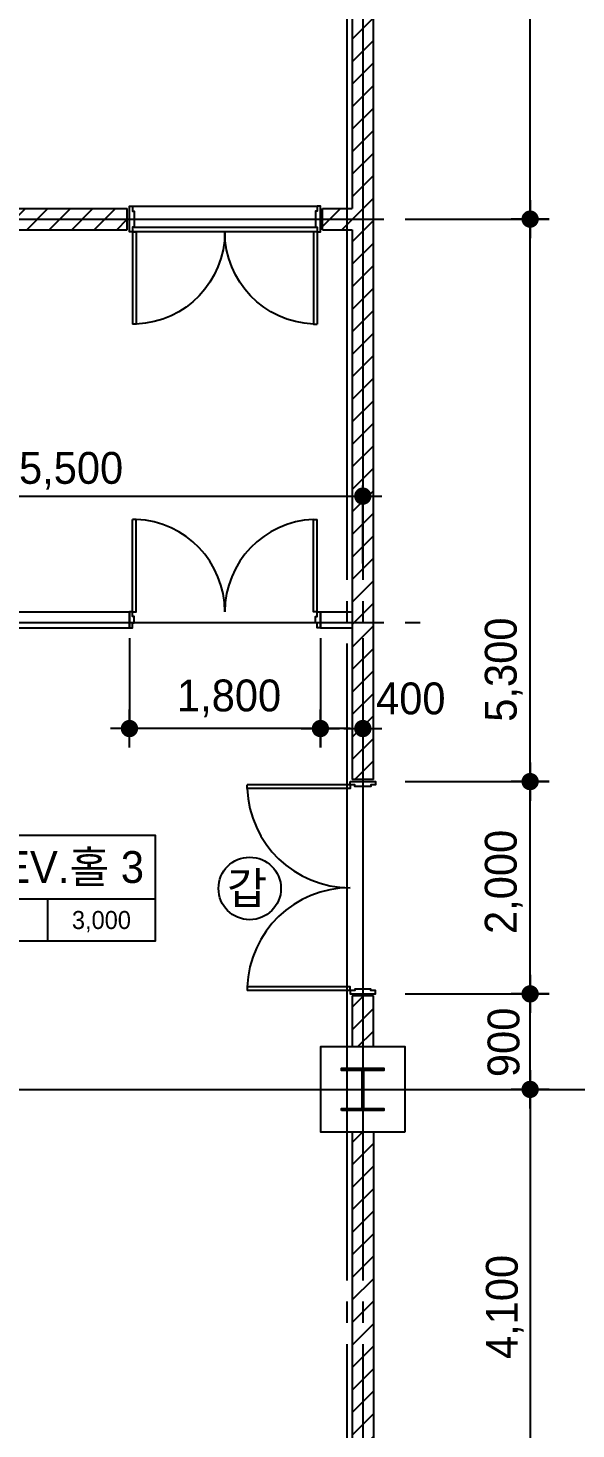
# Model space of a CAD drawing. Extents: x 14074245 to 14153635, y -1806033 to -1750552.
# Drawn here: x 14096384 to 14101549, y -1778329 to -1765129 of the extents above; entities that cross this region are included whole.
import ezdxf
from ezdxf.enums import TextEntityAlignment as Align

# ---------------------------------------------------------------- set-up
doc = ezdxf.new("R2010")
doc.units = 0
doc.header["$LTSCALE"] = 100
doc.header["$MEASUREMENT"] = 0
doc.header["$PDSIZE"] = -10
doc.linetypes.add('CEN', pattern=[66, 60, -2, 2, -2])
doc.layers.get('0').update_dxf_attribs({"linetype": 'CONTINUOUS'})
doc.layers.get('Defpoints').update_dxf_attribs({"linetype": 'CONTINUOUS'})
for name, color, linetype in [('0-내벽고정식', 7, 'CONTINUOUS'), ('8', 8, 'CONTINUOUS'), ('CEN', 1, 'CEN'), ('COL', 2, 'CONTINUOUS'), ('col2', 3, 'CONTINUOUS'), ('DIM', 7, 'CONTINUOUS'), ('HAT', 5, 'CONTINUOUS'), ('TEXT1', 7, 'CONTINUOUS'), ('WALLBR', 3, 'CONTINUOUS'), ('WID', 4, 'CONTINUOUS'), ('지시선', 7, 'CONTINUOUS')]:
    doc.layers.add(name, color=color, linetype=linetype)
doc.styles.add('HY울를도M', font='HYWULM.TTF')
doc.styles.add('굴림', font='H2HDRM.TTF')
doc.dimstyles.new('DIM100', dxfattribs={"dimtxt": 300, "dimasz": 120, "dimexe": 1, "dimexo": 100, "dimgap": 60, "dimtad": 1, "dimdec": 4, "dimzin": 0, "dimdsep": 46, "dimlunit": 6, "dimtxsty": '굴림', "dimblk": 'DOTT', "dimcen": 0.09, "dimadec": 0, "dimazin": 0, "dimtfac": 1, "dimtdec": 4, "dimtofl": 0, "dimtmove": 2, "dimatfit": 2, "dimldrblk": 'DOTT', "dimfxl": 1, "dimtolj": 1, "dimtzin": 0, "dimarcsym": 0})
doc.dimstyles.new('DIM50', dxfattribs={"dimscale": 50, "dimtxt": 3, "dimasz": 1.2, "dimexe": 1, "dimexo": 1, "dimgap": 0.6, "dimtad": 1, "dimdec": 4, "dimzin": 0, "dimdsep": 46, "dimlunit": 6, "dimtxsty": '굴림', "dimblk": 'DOTT', "dimcen": 0.09, "dimadec": 0, "dimazin": 0, "dimtfac": 1, "dimtdec": 4, "dimtofl": 0, "dimtmove": 2, "dimatfit": 2, "dimldrblk": 'DOTT', "dimfxl": 1, "dimtolj": 1, "dimtzin": 0, "dimarcsym": 0})
pattern_1 = [(45, (1315193.02, -3034316.96), (-106.0660172, 106.0660172), [])]

# ---------------------------------------------------------------- blocks, each defined once
blk = doc.blocks.new('TT1')
at = {"layer": 'TEXT1'}
for p, q in [((-1013, -600), (1013, -600)), ((0, -600), (0, -1000))]:
    blk.add_line(p, q, dxfattribs=at)
blk.add_lwpolyline([(-1013, 0), (1013, 0), (1013, -1000), (-1013, -1000)], close=True, dxfattribs=at)
blk = doc.blocks.new('DOTT')
for p, q in [((0, 1.5), (0, -1.5)), ((-1.5, 0), (1.5, 0))]:
    blk.add_line(p, q)
at = {"color": 6, "const_width": 0.68}
blk.add_lwpolyline([(-0.34, 0, 1), (0.34, 0, 1)], format="xyb", close=True, dxfattribs=at)
blk = doc.blocks.new('*D161')
at = {"layer": 'Defpoints', "color": 0, "lineweight": -3}
for p in [(14099660, -1772229), (14101117, -1772229), (14099640, -1774229)]:
    blk.add_point(p, dxfattribs=at)
at = {"layer": 'DIM', "color": 7, "lineweight": -2}
for p, q in [((14099960, -1772229), (14101217, -1772229)), ((14101117, -1774109), (14101117, -1772349)), ((14099940, -1774229), (14101217, -1774229))]:
    blk.add_line(p, q, dxfattribs=at)
at = {"layer": 'DIM', "color": 7, "lineweight": -2, "xscale": 120, "yscale": 120, "zscale": 120}
for p, rotation in [((14101117, -1772229), 90), ((14101117, -1774229), 270)]:
    blk.add_blockref('DOTT', p, dxfattribs=dict(at, rotation=rotation))
at = {"layer": 'DIM', "color": 3, "insert": (14100868, -1773174), "char_height": 300, "attachment_point": 5, "rotation": 90, "style": '굴림'}
blk.add_mtext('\\A1;2,000', dxfattribs=at)
blk = doc.blocks.new('*D162')
at = {"layer": 'Defpoints', "color": 0, "lineweight": -3}
for p in [(14099640, -1774229), (14101117, -1774229), (14099940, -1775129)]:
    blk.add_point(p, dxfattribs=at)
at = {"layer": 'DIM', "color": 7, "lineweight": -2}
for p, q in [((14099940, -1774229), (14101217, -1774229)), ((14101117, -1775009), (14101117, -1774349)), ((14100240, -1775129), (14101217, -1775129))]:
    blk.add_line(p, q, dxfattribs=at)
at = {"layer": 'DIM', "color": 7, "lineweight": -2, "xscale": 120, "yscale": 120, "zscale": 120}
for p, rotation in [((14101117, -1774229), 90), ((14101117, -1775129), 270)]:
    blk.add_blockref('DOTT', p, dxfattribs=dict(at, rotation=rotation))
at = {"layer": 'DIM', "color": 3, "insert": (14100868, -1774686), "char_height": 300, "attachment_point": 5, "rotation": 90, "style": '굴림'}
blk.add_mtext('\\A1;900', dxfattribs=at)
blk = doc.blocks.new('D2000')
at = {"layer": 'WID'}
for points in [[(0, -240), (0, 0), (30, 0), (30, -45), (45, -45), (45, -195), (30, -195), (30, -240), (0, -240), (0, -240)], [(2000, -240), (2000, 0), (1970, 0), (1970, -45), (1955, -45), (1955, -195), (1970, -195), (1970, -240), (2000, -240), (2000, -240)], [(30, -240), (65, -240), (65, -1209), (30, -1209)], [(30, -240), (30, -1209)], [(1970, -240), (1935, -240), (1935, -1209), (1970, -1209)], [(1970, -240), (1970, -1209)]]:
    blk.add_lwpolyline(points, dxfattribs=at)
for centre, start, end in [((30, -240), 272.0678, 0), ((1970, -240), 180, 267.9322)]:
    blk.add_arc(centre, 970, start, end, dxfattribs=at)
blk = doc.blocks.new('*D169')
at = {"layer": 'Defpoints', "color": 0, "lineweight": -3}
for p in [(14100317, -1775129), (14100140, -1779229), (14101117, -1779229)]:
    blk.add_point(p, dxfattribs=at)
at = {"layer": 'DIM', "color": 7, "lineweight": -2}
for p, q in [((14100617, -1775129), (14101217, -1775129)), ((14101117, -1775249), (14101117, -1779109)), ((14100440, -1779229), (14101217, -1779229))]:
    blk.add_line(p, q, dxfattribs=at)
at = {"layer": 'DIM', "color": 7, "lineweight": -2, "xscale": 120, "yscale": 120, "zscale": 120}
for p, rotation in [((14101117, -1775129), 90), ((14101117, -1779229), 270)]:
    blk.add_blockref('DOTT', p, dxfattribs=dict(at, rotation=rotation))
at = {"layer": 'DIM', "color": 3, "insert": (14100878, -1777179), "char_height": 300, "attachment_point": 5, "rotation": 90, "style": '굴림'}
blk.add_mtext('\\A1;4,100', dxfattribs=at)
blk = doc.blocks.new('*D170')
at = {"layer": 'Defpoints', "color": 0, "lineweight": -3}
for p in [(14099640, -1766929), (14101117, -1766929), (14099640, -1772229)]:
    blk.add_point(p, dxfattribs=at)
at = {"layer": 'DIM', "color": 7, "lineweight": -2}
for p, q in [((14099940, -1766929), (14101217, -1766929)), ((14101117, -1772109), (14101117, -1767049)), ((14099940, -1772229), (14101217, -1772229))]:
    blk.add_line(p, q, dxfattribs=at)
at = {"layer": 'DIM', "color": 7, "lineweight": -2, "xscale": 120, "yscale": 120, "zscale": 120}
for p, rotation in [((14101117, -1766929), 90), ((14101117, -1772229), 270)]:
    blk.add_blockref('DOTT', p, dxfattribs=dict(at, rotation=rotation))
at = {"layer": 'DIM', "color": 3, "insert": (14100868, -1771174), "char_height": 300, "attachment_point": 5, "rotation": 90, "style": '굴림'}
blk.add_mtext('\\A1;5,300', dxfattribs=at)
blk = doc.blocks.new('*D171')
at = {"layer": 'Defpoints', "color": 0, "lineweight": -3}
for p in [(14099940, -1760129), (14101117, -1760129), (14099640, -1766929)]:
    blk.add_point(p, dxfattribs=at)
at = {"layer": 'DIM', "color": 7, "lineweight": -2}
for p, q in [((14100240, -1760129), (14101217, -1760129)), ((14101117, -1766809), (14101117, -1760249)), ((14099940, -1766929), (14101217, -1766929))]:
    blk.add_line(p, q, dxfattribs=at)
at = {"layer": 'DIM', "color": 7, "lineweight": -2, "xscale": 120, "yscale": 120, "zscale": 120}
for p, rotation in [((14101117, -1760129), 90), ((14101117, -1766929), 270)]:
    blk.add_blockref('DOTT', p, dxfattribs=dict(at, rotation=rotation))
at = {"layer": 'DIM', "color": 3, "insert": (14100868, -1762958), "char_height": 300, "attachment_point": 5, "rotation": 90, "style": '굴림'}
blk.add_mtext('\\A1;6,800', dxfattribs=at)
blk = doc.blocks.new('D1800')
at = {"layer": 'WID'}
for points in [[(105, 0), (-105, 0), (-105, -30), (-60, -30), (-60, -45), (90, -45), (90, -30), (135, -30), (135, 0), (105, 0)], [(135, -30), (135, -65), (1004, -65), (1004, -30)], [(135, -30), (1004, -30)], [(105, -1800), (-105, -1800), (-105, -1770), (-60, -1770), (-60, -1755), (90, -1755), (90, -1770), (135, -1770), (135, -1800), (105, -1800)], [(135, -1770), (135, -1735), (1004, -1735), (1004, -1770)], [(135, -1770), (1004, -1770)]]:
    blk.add_lwpolyline(points, dxfattribs=at)
for centre, start, end in [((135, -30), 270, 357.6944), ((135, -1770), 2.3056, 90)]:
    blk.add_arc(centre, 870, start, end, dxfattribs=at)
blk = doc.blocks.new('*D187')
at = {"layer": 'Defpoints', "color": 0, "lineweight": -3}
for p in [(14099540, -1769539), (14094040, -1770413), (14099540, -1770475)]:
    blk.add_point(p, dxfattribs=at)
at = {"layer": 'DIM', "color": 7, "lineweight": -2}
for p, q in [((14094040, -1770113), (14094040, -1769439)), ((14099540, -1770175), (14099540, -1769439)), ((14094160, -1769539), (14099420, -1769539))]:
    blk.add_line(p, q, dxfattribs=at)
at = {"layer": 'DIM', "color": 7, "lineweight": -2, "xscale": 120, "yscale": 120, "zscale": 120, "rotation": 180}
blk.add_blockref('DOTT', (14094040, -1769539), dxfattribs=at)
at = {"layer": 'DIM', "color": 7, "lineweight": -2, "xscale": 120, "yscale": 120, "zscale": 120}
blk.add_blockref('DOTT', (14099540, -1769539), dxfattribs=at)
at = {"layer": 'DIM', "color": 3, "insert": (14096790, -1769301), "char_height": 300, "attachment_point": 5, "style": '굴림'}
blk.add_mtext('\\A1;5,500', dxfattribs=at)
blk = doc.blocks.new('*D188')
at = {"layer": 'Defpoints', "color": 0, "lineweight": -3, "ltscale": 3}
for p in [(14097340, -1770779), (14099140, -1770779), (14097340, -1771729)]:
    blk.add_point(p, dxfattribs=at)
at = {"layer": 'DIM', "color": 7, "lineweight": -2, "ltscale": 3}
for p, q in [((14097340, -1770879), (14097340, -1771730)), ((14099140, -1770879), (14099140, -1771730)), ((14099020, -1771729), (14097460, -1771729))]:
    blk.add_line(p, q, dxfattribs=at)
at = {"layer": 'DIM', "color": 7, "lineweight": -2, "ltscale": 3, "xscale": 120, "yscale": 120, "zscale": 120, "rotation": 180}
blk.add_blockref('DOTT', (14097340, -1771729), dxfattribs=at)
at = {"layer": 'DIM', "color": 7, "lineweight": -2, "ltscale": 3, "xscale": 120, "yscale": 120, "zscale": 120}
blk.add_blockref('DOTT', (14099140, -1771729), dxfattribs=at)
at = {"layer": 'DIM', "color": 3, "ltscale": 3, "insert": (14098279, -1771445), "char_height": 300, "attachment_point": 5, "style": '굴림'}
blk.add_mtext('\\A1;1,800', dxfattribs=at)
blk = doc.blocks.new('*D189')
at = {"layer": 'Defpoints', "color": 0, "lineweight": -3, "ltscale": 3}
for p in [(14099540, -1770779), (14099140, -1770879), (14099140, -1771729)]:
    blk.add_point(p, dxfattribs=at)
at = {"layer": 'DIM', "color": 7, "lineweight": -2, "ltscale": 3}
for p, q in [((14099540, -1770879), (14099540, -1771730)), ((14099140, -1770979), (14099140, -1771730)), ((14099420, -1771729), (14099260, -1771729))]:
    blk.add_line(p, q, dxfattribs=at)
at = {"layer": 'DIM', "color": 7, "lineweight": -2, "ltscale": 3, "xscale": 120, "yscale": 120, "zscale": 120, "rotation": 180}
blk.add_blockref('DOTT', (14099140, -1771729), dxfattribs=at)
at = {"layer": 'DIM', "color": 7, "lineweight": -2, "ltscale": 3, "xscale": 120, "yscale": 120, "zscale": 120}
blk.add_blockref('DOTT', (14099540, -1771729), dxfattribs=at)
at = {"layer": 'DIM', "color": 3, "ltscale": 3, "insert": (14099992, -1771447), "char_height": 300, "attachment_point": 5, "style": '굴림'}
blk.add_mtext('\\A1;400', dxfattribs=at)

msp = doc.modelspace()

# ---------------------------------------------------------------- hatches: boundary and pattern name
at = {"layer": 'HAT', "lineweight": -3, "ltscale": 200}
h = msp.add_hatch(dxfattribs=at)
h.set_pattern_fill('_USER,N', color=256, scale=150, angle=45, style=0, pattern_type=0)
h.set_pattern_definition(pattern_1)
h.paths.add_polyline_path([(14099439.53432, -1760528.57588), (14099639.53432, -1760528.57588), (14099639.53432, -1772208.57588), (14099439.53432, -1772208.57588), (14099439.53432, -1767028.57588), (14099159.53432, -1767028.57588), (14099159.53432, -1766828.57588), (14099439.53432, -1766828.57588)])
h = msp.add_hatch(dxfattribs=at)
h.set_pattern_fill('_USER,N', color=256, scale=150, angle=45, style=0, pattern_type=0)
h.set_pattern_definition(pattern_1)
h.paths.add_polyline_path([(14089139.53432, -1766828.57588), (14089139.53432, -1767028.57588), (14097319.53432, -1767028.57588), (14097319.53432, -1766828.57588)])
h = msp.add_hatch(dxfattribs=at)
h.set_pattern_fill('_USER,N', color=256, scale=150, angle=45, style=0, pattern_type=0)
h.set_pattern_definition(pattern_1)
h.paths.add_polyline_path([(14099439.53432, -1774248.57588), (14099639.53432, -1774248.57588), (14099639.53432, -1774728.57588), (14099439.53432, -1774728.57588)])
h = msp.add_hatch(dxfattribs=at)
h.set_pattern_fill('_USER,N', color=256, scale=150, angle=45, style=0, pattern_type=0)
h.set_pattern_definition(pattern_1)
h.paths.add_polyline_path([(14099439.53432, -1775528.57588), (14099639.53432, -1775528.57588), (14099639.53432, -1779130.09791), (14099439.53432, -1779128.57588)])

# ---------------------------------------------------------------- linework, layer by layer
at = {"layer": '0-내벽고정식'}
for p, q in [((14094139.53432, -1770628.57588), (14097339.53432, -1770628.57588)), ((14097339.53432, -1770778.57588), (14097339.53432, -1770628.57588)), ((14099139.53432, -1770628.57588), (14099439.53432, -1770628.57588)), ((14099139.53432, -1770778.57588), (14099139.53432, -1770628.57588)), ((14094139.53432, -1770778.57588), (14097339.53432, -1770778.57588)), ((14099139.53432, -1770778.57588), (14099439.53432, -1770778.57588))]:
    msp.add_line(p, q, dxfattribs=at)
at = {"layer": '8'}
for p, q in [((14097369.53432, -1766808.57588), (14099109.53432, -1766808.57588)), ((14099109.53432, -1767048.57588), (14097369.53432, -1767048.57588)), ((14097384.53432, -1767003.57588), (14099094.53432, -1767003.57588))]:
    msp.add_line(p, q, dxfattribs=at)
at = {"layer": 'CEN', "linetype": 'CEN'}
for p, q in [((14099389.53432, -1757728.57588), (14099389.53432, -1793828.57588)), ((14099539.53432, -1757728.57588), (14099539.53432, -1797628.57588)), ((14087139.53432, -1766928.57588), (14100039.53432, -1766928.57588)), ((14087139.53432, -1770728.57588), (14100080.64887, -1770728.57588)), ((14076336.53432, -1775128.57588), (14151139.53432, -1775128.57588))]:
    msp.add_line(p, q, dxfattribs=at)
at = {"layer": 'COL'}
msp.add_lwpolyline([(14099939.53432, -1775528.57588), (14099939.53432, -1774728.57588), (14099139.53432, -1774728.57588), (14099139.53432, -1775528.57588)], close=True, dxfattribs=at)
at = {"layer": 'col2'}
msp.add_lwpolyline([(14099339.53432, -1775328.57588), (14099339.53432, -1775307.57588), (14099533.03432, -1775307.57588), (14099533.03432, -1774949.57588), (14099339.53432, -1774949.57588), (14099339.53432, -1774928.57588), (14099739.53432, -1774928.57588), (14099739.53432, -1774949.57588), (14099546.03432, -1774949.57588), (14099546.03432, -1775307.57588), (14099739.53432, -1775307.57588), (14099739.53432, -1775328.57588)], close=True, dxfattribs=at)
at = {"layer": 'WALLBR'}
for p, q in [((14099439.53432, -1760528.57588), (14099439.53432, -1766828.57588)), ((14099639.53432, -1767003.57588), (14099639.53432, -1760528.57588)), ((14089139.53432, -1766828.57588), (14097319.53432, -1766828.57588)), ((14099159.53432, -1766828.57588), (14099439.53432, -1766828.57588)), ((14089139.53432, -1767028.57588), (14097319.53432, -1767028.57588)), ((14099159.53432, -1767028.57588), (14099439.53432, -1767028.57588)), ((14099439.53432, -1767028.57588), (14099439.53432, -1772208.57588)), ((14099639.53432, -1772208.57588), (14099639.53432, -1767003.57588)), ((14099639.53432, -1772208.57588), (14099439.53432, -1772208.57588)), ((14099439.53432, -1774248.57588), (14099439.53432, -1774728.57588)), ((14099639.53432, -1774248.57588), (14099439.53432, -1774248.57588)), ((14099639.53432, -1774728.57588), (14099639.53432, -1774248.57588)), ((14099439.53432, -1775528.57588), (14099439.53432, -1779128.57588)), ((14099639.53432, -1775528.57588), (14099639.53432, -1789728.57588))]:
    msp.add_line(p, q, dxfattribs=at)
at = {"layer": 'WALLBR', "ltscale": 3}
for p, q in [((14097319.53432, -1767028.57588), (14097319.53432, -1766828.57588)), ((14099159.53432, -1767028.57588), (14099159.53432, -1766828.57588))]:
    msp.add_line(p, q, dxfattribs=at)
at = {"layer": 'WID'}
for points in [[(14097369.53432, -1770628.57588), (14097404.53432, -1770628.57588), (14097404.53432, -1769759.28019), (14097369.53432, -1769759.28019)], [(14097369.53432, -1770628.57588), (14097369.53432, -1769759.28019)], [(14099109.53432, -1770628.57588), (14099074.53432, -1770628.57588), (14099074.53432, -1769759.28019), (14099109.53432, -1769759.28019)], [(14099109.53432, -1770628.57588), (14099109.53432, -1769759.28019)], [(14097339.53432, -1770658.57588), (14097339.53432, -1770778.57588), (14097369.53432, -1770778.57588), (14097369.53432, -1770733.57588), (14097384.53432, -1770733.57588), (14097384.53432, -1770673.57588), (14097369.53432, -1770673.57588), (14097369.53432, -1770628.57588), (14097339.53432, -1770628.57588), (14097339.53432, -1770658.57588)], [(14099139.53432, -1770658.57588), (14099139.53432, -1770778.57588), (14099109.53432, -1770778.57588), (14099109.53432, -1770733.57588), (14099094.53432, -1770733.57588), (14099094.53432, -1770673.57588), (14099109.53432, -1770673.57588), (14099109.53432, -1770628.57588), (14099139.53432, -1770628.57588), (14099139.53432, -1770658.57588)]]:
    msp.add_lwpolyline(points, dxfattribs=at)
for centre, start, end in [((14097369.53432, -1770628.57588), 0, 87.694375072), ((14099109.53432, -1770628.57588), 92.305624928, 180)]:
    msp.add_arc(centre, 870, start, end, dxfattribs=at)
at = {"layer": '지시선'}
msp.add_circle((14098474.00872, -1773235.62332), 294.48376, dxfattribs=at)

# ---------------------------------------------------------------- block references
at = {"layer": '8', "xscale": -1, "rotation": 90}
msp.add_blockref('D1800', (14097339.53432, -1766913.57588), dxfattribs=at)
at = {"layer": 'TEXT1'}
msp.add_blockref('TT1', (14096569.02394, -1772733.01868), dxfattribs=at)
at = {"layer": 'WID', "rotation": 270}
msp.add_blockref('D2000', (14099659.53432, -1772228.57588), dxfattribs=at)

# ---------------------------------------------------------------- texts
at = {"layer": 'TEXT1', "style": 'HY울를도M'}
msp.add_text('ELEV.홀 3', height=300, dxfattribs=at).set_placement((14096569.02394, -1773183.80876), align=Align.CENTER)
msp.add_text('갑', height=300, dxfattribs=at).set_placement((14098260.5498, -1773381.90613))
msp.add_text('3,000', height=170, dxfattribs=at).set_placement((14097075.77189, -1773532.93868), align=Align.MIDDLE_CENTER)

# ---------------------------------------------------------------- dimensions: what is measured, and where the dimension line sits
at = {"layer": 'DIM'}
for base, p1, p2, picture, middle in [((14101116.94986, -1760128.57588), (14099639.53432, -1766928.57588), (14099939.53432, -1760128.57588), '*D171', (14100868.14891, -1762957.95868)), ((14101116.94986, -1766928.57588), (14099639.53432, -1772228.57588), (14099639.53432, -1766928.57588), '*D170', (14100868.14891, -1771174.29581)), ((14101116.94986, -1772228.57588), (14099639.53432, -1774228.57588), (14099659.53432, -1772228.57588), '*D161', (14100868.14891, -1773174.29581)), ((14101116.94986, -1774228.57588), (14099939.53432, -1775128.57588), (14099639.53432, -1774228.57588), '*D162', (14100868.14891, -1774685.74101))]:
    dim = msp.add_linear_dim(base=base, p1=p1, p2=p2, angle=270, dimstyle='DIM50', override={"dimscale": 100, "dimexo": 3}, dxfattribs=at)
    dim.commit()
    dim.dimension.update_dxf_attribs({"geometry": picture, "text_midpoint": middle, "dimtype": 128})
dim = msp.add_linear_dim(base=(14099539.53432, -1769539.21519), p1=(14094039.53432, -1770412.6366), p2=(14099539.53432, -1770475.1643), dimstyle='DIM50', override={"dimscale": 100, "dimexo": 3}, dxfattribs=at)
dim.commit()
dim.dimension.update_dxf_attribs({"geometry": '*D187', "text_midpoint": (14096789.53432, -1769300.54688)})
at = {"layer": 'DIM', "ltscale": 3}
for base, p1, p2, picture, middle in [((14097339.53432, -1771729.07588), (14099139.53432, -1770778.57588), (14097339.53432, -1770778.57588), '*D188', (14098279.05032, -1771444.59867)), ((14099139.53432, -1771729.07588), (14099539.53432, -1770778.57588), (14099139.53432, -1770878.57588), '*D189', (14099992.36571, -1771446.99162))]:
    dim = msp.add_linear_dim(base=base, p1=p1, p2=p2, angle=180, dimstyle='DIM100', dxfattribs=at)
    dim.commit()
    dim.dimension.update_dxf_attribs({"geometry": picture, "text_midpoint": middle, "dimtype": 128})
at = {"layer": 'DIM'}
dim = msp.add_linear_dim(base=(14101116.94986, -1779228.57588), p1=(14100316.94986, -1775128.57588), p2=(14100139.53432, -1779228.57588), angle=90, dimstyle='DIM50', override={"dimscale": 100, "dimexo": 3}, dxfattribs=at)
dim.commit()
dim.dimension.update_dxf_attribs({"geometry": '*D169', "text_midpoint": (14100878.28155, -1777178.57588)})

doc.saveas('drawing.dxf')
